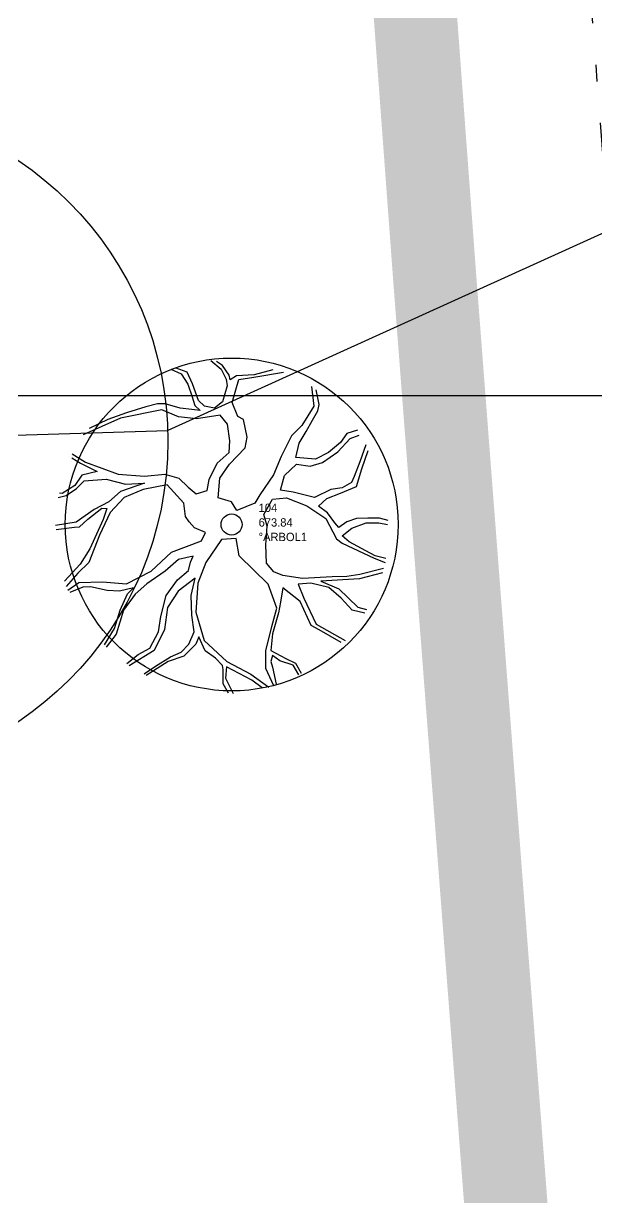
# Model space of a CAD drawing. Extents: x 352140 to 354978, y 6304672 to 6307963.
# Drawn here: x 352304.93 to 352308.37, y 6305395.18 to 6305402.24 of the extents above; entities that cross this region are included whole.
import ezdxf
from ezdxf import colors
from ezdxf.entities.mleader import LeaderData, LeaderLine
from ezdxf.math import Vec2, Vec3

# ---------------------------------------------------------------- set-up
doc = ezdxf.new("R2010")
doc.units = 0
for name, pattern in [('DASHDOT', [1, 0.5, -0.25, 0, -0.25]), ('DASHED', [19.049999999999997, 12.7, -6.35]), ('JPG_DASHDOT', [1, 0.5, -0.25, 0, -0.25])]:
    doc.linetypes.add(name, pattern=pattern)
doc.layers.get('0').update_dxf_attribs({"linetype": 'CONTINUOUS'})
for name, color, linetype in [('00_All ext_Txt', 4, 'CONTINUOUS'), ('01_Dem Ext_Vereda HC', 1, 'CONTINUOUS'), ('03_S2_Pav ext_Borde vereda', 7, 'CONTINUOUS'), ('05_All ext_Txt', 4, 'CONTINUOUS'), ('1-ARBOLES DIAM COPA', 252, 'ZIGZAG'), ('1-coordenadas', 8, 'CONTINUOUS'), ('2-ACHURADO PAVIMENTO HORMIGON 3', 8, 'CONTINUOUS'), ('TOP-URB-SOLERAS', 2, 'JPG_DASHDOT'), ('V-NODE-TEXT', 1, 'CONTINUOUS'), ('Z-ARBOL1', 253, 'CONTINUOUS')]:
    doc.layers.add(name, color=color, linetype=linetype)
doc.layers.add('0_ASD_LINEA OFICIAL', color=253, linetype='DASHDOT', lineweight=20)
doc.styles.add('ROMANS', font='romans.shx', dxfattribs={"width": 0.75})
doc.linetypes.add('ZIGZAG', pattern='A,0.0001,-0.2,[131,ltypeshp.shx,S=0.2,R=0,X=-0.2,Y=0],-0.4,[131,ltypeshp.shx,S=0.2,R=180,X=0.2,Y=0],-0.2', length=0.8001)
doc.dimstyles.new('acio', dxfattribs={"dimscale": 0, "dimtxt": 2, "dimasz": 2, "dimexe": 1, "dimexo": 1, "dimtad": 1, "dimrnd": 0.05, "dimzin": 1, "dimtxsty": 'ROMANS', "dimcen": 2.5, "dimclrt": 2, "dimaunit": 2, "dimazin": 0, "dimtfac": 1, "dimtmove": 0, "dimatfit": 3, "dimfxl": 1, "dimfxlon": 1, "dimarcsym": 0})

# ---------------------------------------------------------------- blocks, each defined once
blk = doc.blocks.new('COORDENADAS')
at = {"layer": '1-coordenadas'}
blk.add_line((20, -800.625), (1420, -800.625), dxfattribs=at)
blk = doc.blocks.new('ARBOL1')
at = {"layer": 'Z-ARBOL1', "color": 9, "linetype": 'Continuous', "true_color": 0xbdbdbd}
for p, q in [((-0.5964190996687648, 1.528715927619487), (-0.4952121546230046, 1.483685524412522)), ((-0.4374398663685497, 1.498389017116324), (-0.5465438427318077, 1.538318192469887)), ((-0.2027743493877097, 1.613728892523795), (-0.1019498493915307, 1.530397181841636)), ((-0.08817653113965207, 1.566285348054862), (-0.1497336597631147, 1.603610839787962)), ((-0.1019498493915307, 1.530397181841636), (-0.05218757350394299, 1.431223269808015)), ((-0.0240280218231419, 1.470692173088992), (-0.08817653113965207, 1.566285348054862)), ((0.4045837176468012, 1.523451986559621), (0.2237465429498116, 1.474733635038092)), ((-0.4952121546230046, 1.483685524412522), (-0.4322310961956646, 1.381989994458763)), ((-0.3835167975921649, 1.385488665825733), (-0.4374398663685497, 1.498389017116324)), ((-0.05218757350394299, 1.431223269808015), (-0.0440795883669125, 1.365578180318607)), ((-0.01251824077462516, 1.423655939847322), (-0.0240280218231419, 1.470692173088992)), ((0.04996875683264079, 1.46303953097663), (-0.01251824077462516, 1.423655939847322)), ((0.006989790614170488, 1.202197820786296), (0.07052087672627749, 1.427073164563581)), ((0.2237465429498116, 1.474733635038092), (0.04996875683264079, 1.46303953097663)), ((0.07052087672627749, 1.427073164563581), (0.2190110787937556, 1.449909462593496)), ((0.2190110787937556, 1.449909462593496), (0.5124706764386247, 1.498501102393448)), ((-0.4322310961956646, 1.381989994458763), (-0.3871776563537423, 1.258131499448837)), ((-0.325769855832732, 1.220834493124812), (-0.3835167975921649, 1.385488665825733)), ((-0.0440795883669125, 1.365578180318607), (-0.0880843885579452, 1.207542769541078)), ((0.786012397626564, 1.358940222696447), (0.8097401101595096, 1.164329099515498)), ((0.860805580545275, 1.180170681816435), (0.8337155069589244, 1.32632662774995)), ((-0.8452884890311907, 1.1596919510514), (-1.035160890819498, 1.099905740260056)), ((-0.7299030181238777, 1.18898798320447), (-0.8452884890311907, 1.1596919510514)), ((-0.6545985800607923, 1.187414314271791), (-0.7299030181238777, 1.18898798320447)), ((-0.5046578201045122, 1.14602016354911), (-0.6545985800607923, 1.187414314271791)), ((-0.3871776563537423, 1.258131499448837), (-0.3628250452848079, 1.170271102711467)), ((-0.3628250452848079, 1.170271102711467), (-0.3103291525899294, 1.121741408691832)), ((-0.2677541123907758, 1.164926773006982), (-0.325769855832732, 1.220834493124812)), ((-0.1683567884756485, 1.145965719595551), (-0.2677541123907758, 1.164926773006982)), ((-0.0880843885579452, 1.207542769541078), (-0.1683567884756485, 1.145965719595551)), ((0.06288158612278494, 1.063339073350562), (0.006989790614170488, 1.202197820786296)), ((0.8097401101595096, 1.164329099515498), (0.691335950732082, 0.9755041958064794)), ((0.8490334903444818, 1.118459223979244), (0.860805580545275, 1.180170681816435)), ((-1.093318870401617, 1.046901559526987), (-1.460500831167337, 0.8819155233213678)), ((-1.035160890819498, 1.099905740260056), (-1.219542697000634, 1.032605779799724)), ((-0.6863060094533466, 1.129364421102309), (-1.093318870401617, 1.046901559526987)), ((-0.5211647551886927, 1.059487779717983), (-0.6863060094533466, 1.129364421102309)), ((-0.3466032017531688, 1.038976438785994), (-0.5211647551886927, 1.059487779717983)), ((-0.3909878432432379, 1.130802818480788), (-0.5046578201045122, 1.14602016354911)), ((-0.3103291525899294, 1.121741408691832), (-0.3909878432432379, 1.130802818480788)), ((-0.1128447911714829, 1.07774419379416), (-0.3466032017531688, 1.038976438785994)), ((-0.04081876684495001, 0.987114665168292), (-0.1128447911714829, 1.07774419379416)), ((0.1189481191149753, 1.033527331287132), (0.06288158612278494, 1.063339073350562)), ((0.7970115229386465, 1.02576896934761), (0.8490334903444818, 1.118459223979244)), ((-1.219542697000634, 1.032605779799724), (-1.400931161157587, 0.9454770254901632)), ((-0.01741940654301288, 0.8224049770506099), (-0.04081876684495001, 0.987114665168292)), ((0.1545513854480305, 0.8601645650110186), (0.1189481191149753, 1.033527331287132)), ((0.691335950732082, 0.9755041958064794), (0.5894387263642784, 0.8732116763246722)), ((0.7348161326431182, 0.9160442244260594), (0.7970115229386465, 1.02576896934761)), ((1.238323856289298, 0.9287927184718683), (1.136196161819498, 0.8971089348196983)), ((-0.02526057452496389, 0.7086366676260241), (-0.01741940654301288, 0.8224049770506099)), ((0.1344998189042599, 0.7550505722406342), (0.1545513854480305, 0.8601645650110186)), ((0.5894387263642784, 0.8732116763246722), (0.4885894792810177, 0.6682465734425023)), ((0.6648633003251234, 0.8011916233924694), (0.7348161326431182, 0.9160442244260594)), ((1.046736559862438, 0.7155539826956101), (1.167758108819726, 0.8462475461885788)), ((1.136196161819498, 0.8971089348196983), (1.0709716818792, 0.8070784986716717)), ((1.167758108819726, 0.8462475461885788), (1.256517692646412, 0.8804814335658193)), ((-1.568114421915197, 0.694383144006224), (-1.436820884248391, 0.6128561385673947)), ((-0.1415505248514819, 0.6027646491770611), (-0.02526057452496389, 0.7086366676260241)), ((-0.02003228804551327, 0.5923752268777207), (0.1344998189042599, 0.7550505722406342)), ((0.631207259914845, 0.6602985605131835), (0.6648633003251234, 0.8011916233924694)), ((0.9558556749470881, 0.7073075967141449), (0.8267196483475345, 0.6422603612068087)), ((0.896128283168764, 0.6097621724009059), (1.046736559862438, 0.7155539826956101)), ((1.0709716818792, 0.8070784986716717), (0.9558556749470881, 0.7073075967141449)), ((1.320692210800189, 0.7850246016168967), (1.26123428299752, 0.6170043074992009)), ((1.282564296951932, 0.5488369810395852), (1.344383135295175, 0.729198328545408)), ((-1.572372164523586, 0.6578304069116712), (-1.486725396275688, 0.6031181497498892)), ((-1.486725396275688, 0.6031181497498892), (-1.32410415817867, 0.5207895017229021)), ((-1.436820884248391, 0.6128561385673947), (-1.116413872527573, 0.493961881636551)), ((-0.2197568246747323, 0.4446458566235378), (-0.1415505248514819, 0.6027646491770611)), ((-0.1146000405597078, 0.4566353315021843), (-0.02003228804551327, 0.5923752268777207)), ((0.4885894792810177, 0.6682465734425023), (0.4134025302946611, 0.4904353296617501)), ((0.5218415738563635, 0.482540896628052), (0.6393217375821223, 0.5946522321319208)), ((0.8267196483475345, 0.6422603612068087), (0.631207259914845, 0.6602985605131835)), ((0.6393217375821223, 0.5946522321319208), (0.7728977985943857, 0.5756375984287843)), ((0.7728977985943857, 0.5756375984287843), (0.896128283168764, 0.6097621724009059)), ((1.26123428299752, 0.6170043074992009), (1.206481945037467, 0.4736692154081084)), ((-1.474949397529599, 0.4856076657538324), (-1.542551058065328, 0.3830979760502942)), ((-1.32410415817867, 0.5207895017229021), (-1.474949397529599, 0.4856076657538324)), ((-1.116413872527573, 0.493961881636551), (-0.8588158285956524, 0.4768716309220054)), ((-0.8588158285956524, 0.4768716309220054), (-0.6562434323350317, 0.4958609255263582)), ((-0.6562434323350317, 0.4958609255263582), (-0.5195247011956781, 0.4569890121697426)), ((0.4134025302946611, 0.4904353296617501), (0.2794251702680413, 0.2917897523846023)), ((0.480194437953287, 0.3368471582884922), (0.5218415738563635, 0.482540896628052)), ((1.206481945037467, 0.4736692154081084), (1.181454705428223, 0.4143416439649172)), ((1.228483384323681, 0.3734659081324025), (1.282564296951932, 0.5488369810395852)), ((-1.542551058065328, 0.3830979760502942), (-1.667350954835911, 0.3044321584980025)), ((-1.629886712088592, 0.2844940508482523), (-1.527353809985016, 0.3546161040430889)), ((-1.527353809985016, 0.3546161040430889), (-1.45126171926222, 0.4297820117324136)), ((-1.45126171926222, 0.4297820117324136), (-1.235317966081311, 0.4462205839577109)), ((-1.235317966081311, 0.4462205839577109), (-1.0455552990652, 0.3972299980232492)), ((-0.8585561033787599, 0.4063986190594733), (-1.094006626198734, 0.3232576953480475)), ((-1.0455552990652, 0.3972299980232492), (-0.8585561033787599, 0.4063986190594733)), ((-0.6352861246223256, 0.3893904344411112), (-0.8703542023927184, 0.3445508182048798)), ((-0.4704305613181532, 0.2106258930639342), (-0.6352861246223256, 0.3893904344411112)), ((-0.5195247011956781, 0.4569890121697426), (-0.4263997522893987, 0.3687976468586385)), ((-0.4263997522893987, 0.3687976468586385), (-0.3498168470005112, 0.3028850529110514)), ((-0.240973215077247, 0.3334256429691322), (-0.2197568246747323, 0.4446458566235378)), ((-0.131249211784052, 0.261191046424301), (-0.1146000405597078, 0.4566353315021843)), ((1.089001781286697, 0.3615578799042396), (0.9759999835050621, 0.3447398632065415)), ((1.071713086641012, 0.3072238287190885), (1.228483384323681, 0.3734659081324025)), ((1.181454705428223, 0.4143416439649172), (1.089001781286697, 0.3615578799042396)), ((-1.708592946038607, 0.2674588639288231), (-1.629886712088592, 0.2844940508482523)), ((-1.667350954835911, 0.3044321584980025), (-1.69380150500092, 0.3094778705387853)), ((-1.094006626198734, 0.3232576953480475), (-1.209125879383464, 0.2234874128364481)), ((-1.057090426608738, 0.2649085658601962), (-1.194852627004821, 0.1182919734158077)), ((-0.8703542023927184, 0.3445508182048798), (-1.057090426608738, 0.2649085658601962)), ((-0.3498168470005112, 0.3028850529110514), (-0.240973215077247, 0.3334256429691322)), ((-0.001217782230924058, 0.2235948037821345), (-0.131249211784052, 0.261191046424301)), ((0.2794251702680413, 0.2917897523846023), (0.2299264652829152, 0.2115508849499292)), ((0.3181938692882795, 0.0987066685222544), (0.4017284128885876, 0.2492013775977284)), ((0.4017284128885876, 0.2492013775977284), (0.5413463589675303, 0.2610833966173232)), ((0.6072097628975826, 0.3189427474280819), (0.480194437953287, 0.3368471582884922)), ((0.5413463589675303, 0.2610833966173232), (0.7394501280678014, 0.1847775148694382)), ((0.8168752677870543, 0.2661554923047333), (0.6072097628975826, 0.3189427474280819)), ((0.9759999835050621, 0.3447398632065415), (0.8168752677870543, 0.2661554923047333)), ((0.8556238510673211, 0.1818739754846774), (0.938393504593023, 0.255766070005393)), ((0.938393504593023, 0.255766070005393), (1.071713086641012, 0.3072238287190885)), ((-1.353835106582665, 0.1486195033648983), (-1.529086939315221, 0.0218079212122575)), ((-1.41370208765602, 0.0511007069144398), (-1.276322332309974, 0.1594159922794915)), ((-1.209125879383464, 0.2234874128364481), (-1.353835106582665, 0.1486195033648983)), ((-1.194852627004821, 0.1182919734158077), (-1.299392587372949, -0.1052268720463871)), ((-1.276322332309974, 0.1594159922794915), (-1.228798247130271, 0.1566753465915554)), ((-1.228798247130271, 0.1566753465915554), (-1.263239293354673, 0.04798123540831511)), ((-0.4541847167056403, 0.0794746841070264), (-0.4704305613181532, 0.2106258930639342)), ((0.0508924191613005, 0.1367644221288629), (-0.001217782230924058, 0.2235948037821345)), ((0.2299264652829152, 0.2115508849499292), (0.0508924191613005, 0.1367644221288629)), ((0.7394501280678014, 0.1847775148694382), (0.9282823068774633, 0.05907460001753861)), ((0.9456035028415499, 0.1135437553282372), (0.8556238510673211, 0.1818739754846774)), ((-1.529086939315221, 0.0218079212122575), (-1.734021484662662, -0.00952891928614008)), ((-1.49633477886664, -0.02281414996832609), (-1.41370208765602, 0.0511007069144398)), ((-1.263239293354673, 0.04798123540831511), (-1.393820750592567, -0.2409933952847041)), ((-0.4160815499444652, 0.02736549112023567), (-0.4541847167056403, 0.0794746841070264)), ((-0.365940075259914, -0.03350649438789333), (-0.4160815499444652, 0.02736549112023567)), ((0.3510434030495162, -0.01649874872532564), (0.3181938692882795, 0.0987066685222544)), ((0.9282823068774633, 0.05907460001753861), (1.03434158588334, -0.1405197903047792)), ((1.016293231919008, 0.01670277640232598), (0.9456035028415499, 0.1135437553282372)), ((1.055583365850907, -0.02916648008385891), (1.016293231919008, 0.01670277640232598)), ((1.134814880423164, 0.02614276700182927), (1.055583365850907, -0.02916648008385891)), ((1.230287774674252, 0.05923732628571088), (1.134814880423164, 0.02614276700182927)), ((1.184949862577014, -0.03472798001030242), (1.324950253705993, 0.01545534648471403)), ((1.340935154420549, 0.06371305149514228), (1.230287774674252, 0.05923732628571088)), ((1.324950253705993, 0.01545534648471403), (1.448852163613083, 0.01754393924488795)), ((1.457105631167451, 0.06081013116045142), (1.340935154420549, 0.06371305149514228)), ((1.448852163613083, 0.01754393924488795), (1.535024212457756, 0.001105741853734798)), ((1.542087466563771, 0.0381326163187623), (1.457105631167451, 0.06081013116045142)), ((-1.727859463698223, -0.04907865016730284), (-1.545043823460674, -0.02632055273284095)), ((-1.545043823460674, -0.02632055273284095), (-1.49633477886664, -0.02281414996832609)), ((-1.299392587372949, -0.1052268720463871), (-1.405355258863892, -0.373311581392727)), ((-0.2580263123209079, -0.07967498758807778), (-0.365940075259914, -0.03350649438789333)), ((-0.2944425778086952, -0.1624094637343205), (-0.2580263123209079, -0.07967498758807778)), ((0.3367486498855214, -0.1996007423149422), (0.3510434030495162, -0.01649874872532564)), ((1.087790729370226, -0.1122001925482436), (1.184949862577014, -0.03472798001030242)), ((1.159025255351935, -0.1706295305862113), (1.087790729370226, -0.1122001925482436)), ((-0.590022433922968, -0.2725923057412274), (-0.2944425778086952, -0.1624094637343205)), ((-0.09959249519761215, -0.1484167858259298), (-0.252670178732842, -0.375319952936934)), ((0.04657053616847406, -0.1377799437614158), (-0.09959249519761215, -0.1484167858259298)), ((0.07548974716792145, -0.3098676579770654), (0.04657053616847406, -0.1377799437614158)), ((0.3434041124464784, -0.3802328403339743), (0.3367486498855214, -0.1996007423149422)), ((1.03434158588334, -0.1405197903047792), (1.088053700840192, -0.1826738238567032)), ((1.088053700840192, -0.1826738238567032), (1.402733134456412, -0.3323867510073342)), ((1.320621878182465, -0.2590877809095673), (1.159025255351935, -0.1706295305862113)), ((-1.393820750592567, -0.2409933952847041), (-1.490743540415224, -0.3890788285993949)), ((-0.790272870422541, -0.4585989822166994), (-0.590022433922968, -0.2725923057412274)), ((-0.521139079698969, -0.343364554317759), (-0.653028858685957, -0.4591968358029135)), ((-0.3781453465462619, -0.3130100216717437), (-0.521139079698969, -0.343364554317759)), ((-0.4031628473721867, -0.3723394514527172), (-0.3781453465462619, -0.3130100216717437)), ((0.3587214765839235, -0.5881034901599378), (0.07548974716792145, -0.3098676579770654)), ((1.413977317030458, -0.3089454874395869), (1.320621878182465, -0.2590877809095673)), ((1.402733134456412, -0.3323867510073342), (1.51130552674158, -0.3726687144721836)), ((1.518874356112974, -0.3354253949132726), (1.413977317030458, -0.3089454874395869)), ((-1.490743540415224, -0.3890788285993949), (-1.646439851951527, -0.5578571483958967)), ((-1.405355258863892, -0.373311581392727), (-1.515098116146874, -0.480435888748616)), ((-1.033973614519255, -0.5850067168939859), (-0.790272870422541, -0.4585989822166994)), ((-0.653028858685957, -0.4591968358029135), (-0.8347965216148623, -0.5846275170333683)), ((-0.5324151012987386, -0.5461622447940044), (-0.4250207887685065, -0.4513847138732672)), ((-0.4250207887685065, -0.4513847138732672), (-0.4031628473721867, -0.3723394514527172)), ((-0.252670178732842, -0.375319952936934), (-0.3325919726266875, -0.577952122711622)), ((0.4166177231918482, -0.4646191856124915), (0.3434041124464784, -0.3802328403339743)), ((1.496775216078277, -0.4343418505741283), (1.262587880207775, -0.4914781128522918)), ((-1.515098116146874, -0.480435888748616), (-1.628257419163219, -0.6099848436192588)), ((-1.613320458823182, -0.6478911927667923), (-1.505011665493839, -0.5720412327209488)), ((-1.505011665493839, -0.5720412327209488), (-1.27049487718341, -0.5656120192725211)), ((-1.27049487718341, -0.5656120192725211), (-1.033973614519255, -0.5850067168939859)), ((-0.6437527603675335, -0.6979608930880659), (-0.5324151012987386, -0.5461622447940044)), ((-0.3573315135190569, -0.5283989065094374), (-0.525872662832171, -0.6563459512544796)), ((-0.3970282004752335, -0.700182130397252), (-0.3573315135190569, -0.5283989065094374)), ((0.5057863603387887, -0.5008867966942034), (0.4166177231918482, -0.4646191856124915)), ((0.6989495847215039, -0.53127501849076), (0.5057863603387887, -0.5008867966942034)), ((0.9900529326610013, -0.516375756333673), (0.6989495847215039, -0.53127501849076)), ((1.260872386161736, -0.5359914900734566), (0.8790029723095358, -0.5592936165862739)), ((0.8790029723095358, -0.5592936165862739), (1.057366255391571, -0.631692494941035)), ((1.135024512082055, -0.5119847242253854), (0.9900529326610013, -0.516375756333673)), ((1.262587880207775, -0.4914781128522918), (1.135024512082055, -0.5119847242253854)), ((1.485076099402704, -0.4762879648246781), (1.260872386161736, -0.5359914900734566)), ((-1.465747540399207, -0.6180468318284511), (-1.592522037185063, -0.6707497682887151)), ((-1.389395724459519, -0.613353936397516), (-1.465747540399207, -0.6180468318284511)), ((-1.22506223856908, -0.6511685881530411), (-1.389395724459519, -0.613353936397516)), ((-1.102214199044283, -0.6553453212604836), (-1.22506223856908, -0.6511685881530411)), ((-0.9659012749471003, -0.6237163563957893), (-1.102214199044283, -0.6553453212604836)), ((-1.096715829291497, -0.8420783857582137), (-1.02522345911575, -0.682823511166589)), ((-0.9499157747995923, -0.6843977995449677), (-1.062421503980204, -0.8423020488814927)), ((-1.02522345911575, -0.682823511166589), (-0.9659012749471003, -0.6237163563957893)), ((-0.8347965216148623, -0.5846275170333683), (-0.9499157747995923, -0.6843977995449677)), ((-0.525872662832171, -0.6563459512544796), (-0.6318371722763914, -0.8154980049469032)), ((-0.3325919726266875, -0.577952122711622), (-0.3525240423359719, -0.8624581401468276)), ((0.4444934649350216, -0.8221954064210877), (0.3587214765839235, -0.5881034901599378)), ((0.5032890868910727, -0.622144235088399), (0.4827148667550318, -0.7655361535259999)), ((0.6764019832758095, -0.7576399575452797), (0.5032890868910727, -0.622144235088399)), ((0.7792232033448272, -0.5786338698585496), (0.6541609543273808, -0.5868228100473516)), ((0.6541609543273808, -0.5868228100473516), (0.7099385501060169, -0.7255218326579325)), ((0.9567787180521918, -0.6189707585842825), (0.7792232033448272, -0.5786338698585496)), ((1.080534526293832, -0.7257966936799676), (0.9567787180521918, -0.6189707585842825)), ((1.057366255391571, -0.631692494941035), (1.242131149124361, -0.8142549440030962)), ((-0.6970519134338247, -0.905530298640997), (-0.6437527603675335, -0.6979608930880659)), ((-0.3927219019401491, -0.8931642509064659), (-0.3970282004752335, -0.700182130397252)), ((0.4827148667550318, -0.7655361535259999), (0.4626899282970953, -0.8705105568283216)), ((0.7820820635097334, -0.9955362739972315), (0.6764019832758095, -0.7576399575452797)), ((0.7099385501060169, -0.7255218326579325), (0.8331442876178698, -0.979694072645998)), ((1.188685251890092, -0.8425751608097016), (1.080534526293832, -0.7257966936799676)), ((-1.152020695232295, -1.0238303731428), (-1.096715829291497, -0.8420783857582137)), ((-1.062421503980204, -0.8423020488814927), (-1.134841116135249, -1.07826987223234)), ((-0.7186728921979011, -1.055185535387182), (-0.6970519134338247, -0.905530298640997)), ((-0.6318371722763914, -0.8154980049469032), (-0.6598792348800089, -1.034351820941083)), ((-0.3691524587325148, -1.057758351205848), (-0.3927219019401491, -0.8931642509064659)), ((-0.3525240423359719, -0.8624581401468276), (-0.2683220854787578, -1.141094546439035)), ((0.3958759005809043, -1.005223064916208), (0.4444934649350216, -0.8221954064210877)), ((0.4626899282970953, -0.8705105568283216), (0.4026774648068567, -1.076940635079609)), ((1.313370159879469, -0.8726784085854433), (1.188685251890092, -0.8425751608097016)), ((1.242131149124361, -0.8142549440030962), (1.327116850045968, -0.8369298318400524)), ((-1.251156456001809, -1.184274987247818), (-1.152020695232295, -1.0238303731428)), ((-0.6598792348800089, -1.034351820941083), (-0.7607246164379831, -1.23931429721415)), ((0.336678317267797, -1.243713124841406), (0.3958759005809043, -1.005223064916208)), ((0.8633985751862383, -1.03663443406117), (0.7820820635097334, -0.9955362739972315)), ((0.8331442876178698, -0.979694072645998), (1.117685704038195, -1.142915648990311)), ((1.079846747267766, -1.161273594806062), (0.8633985751862383, -1.03663443406117)), ((-1.134841116135249, -1.07826987223234), (-1.234911830069905, -1.206490294495552)), ((-0.8047339444965473, -1.218131012213462), (-0.7186728921979011, -1.055185535387182)), ((-0.4191933336419424, -1.17641272542528), (-0.3691524587325148, -1.057758351205848)), ((-0.3231990242943539, -1.10504673337573), (-0.3507228982634842, -1.176686102943449)), ((-0.2607393809389578, -1.245013695699072), (-0.3231990242943539, -1.10504673337573)), ((-0.2683220854787578, -1.141094546439035), (-0.04743249050079612, -1.349805934401274)), ((0.4026774648068567, -1.076940635079609), (0.3853855040679264, -1.240216461033469)), ((-0.7607246164379831, -1.23931429721415), (-1.009167317196443, -1.390544965840036)), ((-0.9193019082217688, -1.279490891937257), (-0.8047339444965473, -1.218131012213462)), ((-0.6009583695658876, -1.301847271760835), (-0.4964496289758245, -1.257681607152335)), ((-0.4964496289758245, -1.257681607152335), (-0.4191933336419424, -1.17641272542528)), ((-0.3507228982634842, -1.176686102943449), (-0.4693562892962291, -1.294895778316913)), ((-0.1575533511290814, -1.316001107334159), (-0.2607393809389578, -1.245013695699072)), ((0.3378399379434995, -1.416830853745296), (0.336678317267797, -1.243713124841406)), ((0.3853855040679264, -1.240216461033469), (0.5348048489277062, -1.319882044522046)), ((-1.032066743371161, -1.366918882960363), (-0.9193019082217688, -1.279490891937257)), ((-0.6237727881916726, -1.348798811901361), (-0.842219688053774, -1.486490337969826)), ((-0.7492122282246783, -1.395296790171415), (-0.6009583695658876, -1.301847271760835)), ((-0.4693562892962291, -1.294895778316913), (-0.6237727881916726, -1.348798811901361)), ((-0.08881932500798939, -1.386744869709901), (-0.1575533511290814, -1.316001107334159)), ((-0.08251446847134503, -1.426321847899771), (-0.08881932500798939, -1.386744869709901)), ((-0.04743249050079612, -1.349805934401274), (0.1901081136297762, -1.472005693335177)), ((0.4035832059512359, -1.288525119330643), (0.3851238141883186, -1.348960906057528)), ((0.3851238141883186, -1.348960906057528), (0.4022773844726544, -1.403536748164242)), ((0.4760111916343703, -1.340715758968145), (0.4035832059512359, -1.288525119330643)), ((0.6048524077386901, -1.38455131866499), (0.4760111916343703, -1.340715758968145)), ((0.5348048489277062, -1.319882044522046), (0.6294699549644065, -1.363667889824228)), ((0.6623428705584047, -1.478733098949306), (0.6048524077386901, -1.38455131866499)), ((0.6294699549644065, -1.363667889824228), (0.6857740698615089, -1.46408636015849)), ((-0.8596031290317114, -1.470244908193081), (-0.7492122282246783, -1.395296790171415)), ((-0.08201515361724887, -1.567408699984753), (-0.08251446847134503, -1.426321847899771)), ((-0.05016548805997445, -1.400446906359775), (-0.05818199295754312, -1.514323072601201)), ((0.1994095584436764, -1.531412084819749), (-0.05016548805997445, -1.400446906359775)), ((0.1901081136297762, -1.472005693335177), (0.3678979854621502, -1.602613569842561)), ((0.4161003146291478, -1.587689324817575), (0.3378399379434995, -1.416830853745296)), ((0.4022773844726544, -1.403536748164242), (0.4389274094091888, -1.570636195735915)), ((-0.03106591055848185, -1.660342675517313), (-0.08201515361724887, -1.567408699984753)), ((-0.05818199295754312, -1.514323072601201), (0.01645554761626045, -1.663079456100149)), ((0.3012814363160032, -1.608477230742665), (0.1994095584436764, -1.531412084819749))]:
    blk.add_line(p, q, dxfattribs=at)
at = {"layer": 'Z-ARBOL1', "color": 9, "true_color": 0xbdbdbd}
blk.add_circle((0, 0), 0.1039399677146149, dxfattribs=at)
blk = doc.blocks.new('*U817', base_point=(352306.179, 6305399.225))
at = {"layer": 'Z-ARBOL1', "linetype": 'ByBlock', "lineweight": -2, "xscale": 0.6103500074515726, "yscale": 0.6103500074515726, "zscale": 0.6103500074515726}
blk.add_blockref('ARBOL1', (352306.179, 6305399.225), dxfattribs=at)
at = {"layer": 'V-NODE-TEXT', "linetype": 'ByBlock', "char_height": 0.05}
for s, insert, attachment_point in [('104', (352306.3415, 6305399.325), 4), ('673.84', (352306.3415, 6305399.2625), 1), ('°ARBOL1', (352306.3415, 6305399.15), 4)]:
    blk.add_mtext(s, dxfattribs=dict(at, insert=insert, attachment_point=attachment_point))
blk = doc.blocks.new('_Dot')
at = {"color": 0, "linetype": 'ByBlock', "lineweight": -2}
blk.add_line((-0.5, 0), (-1, 0), dxfattribs=at)
at = {"color": 0, "linetype": 'ByBlock', "const_width": 0.5}
blk.add_lwpolyline([(-0.25, 0, 1), (0.25, 0, 1)], format="xyb", close=True, dxfattribs=at)
blk = doc.blocks.new('A$C27410629')
at = {"layer": '0_ASD_LINEA OFICIAL', "ltscale": 8, "const_width": 0.5}
blk.add_lwpolyline([(108.2221276874889, 588.5412650801409), (107.3695120473967, 588.3108700874454), (106.3373067426874, 601.540489971927), (104.8399032004672, 620.7324855824099), (103.4370467598928, 638.9969361613603), (100.0072314411082, 685.3691653500409, 7.916786295022778e-05), (97.12729606317225, 721.6370601835806, 0.004750322554390458), (91.9126415367391, 781.0934453131649), (90.32654717257537, 798.241543049282), (85.38492037547985, 850.5229603688331), (80.53236033739813, 904.7807716003717), (78.45888305734843, 929.699225202492), (27.91760419635102, 924.0142686425806), (25.43836274091154, 972.681132629803), (22.6721831044224, 1024.686115636478), (83.11954794381745, 1027.794125205295, -6.479694240441707e-14)], format="xyb", dxfattribs=at)

msp = doc.modelspace()

# ---------------------------------------------------------------- hatches: boundary and pattern name
at = {"layer": '01_Dem Ext_Vereda HC'}
h = msp.add_hatch(dxfattribs=at)
h.set_pattern_fill('ANSI37', color=256, scale=0.1, style=0)
h.set_pattern_definition([(45, (-2097.356183636992, 416.1615817788988), (-0.2245064030267289, 0.2245064030267289), []), (135, (-2097.356183636992, 416.1615817788988), (-0.2245064030267289, -0.2245064030267288), [])])
edge = h.paths.add_edge_path()
edge.add_line((352324.6266672374, 6305354.217633853), (352323.7537669337, 6305365.376902693))
edge.add_line((352323.7537669337, 6305365.376902693), (352321.9593746307, 6305388.288286769))
edge.add_line((352321.9593746307, 6305388.288286769), (352321.0200408547, 6305399.735646904))
edge.add_line((352321.0200408547, 6305399.735646904), (352319.7262012243, 6305417.010371418))
edge.add_line((352319.7262012243, 6305417.010371418), (352318.8092220062, 6305429.361490522))
edge.add_line((352318.8092220062, 6305429.361490522), (352318.5785960642, 6305432.409537219))
edge.add_line((352318.5785960642, 6305432.409537219), (352318.5435880136, 6305432.787140763))
edge.add_line((352318.5435880136, 6305432.787140763), (352317.6023191487, 6305444.364548027))
edge.add_line((352317.6023191487, 6305444.364548027), (352316.9477372395, 6305453.40108229))
edge.add_line((352316.9477372395, 6305453.40108229), (352316.3764754368, 6305460.379033849))
edge.add_line((352316.3764754368, 6305460.379033849), (352316.1927936507, 6305463.171302819))
edge.add_line((352316.1927936507, 6305463.171302819), (352315.8276912471, 6305467.827687815))
edge.add_line((352315.8276912471, 6305467.827687815), (352315.1326527215, 6305476.709845068))
edge.add_line((352315.1326527215, 6305476.709845068), (352314.3995475582, 6305486.469717496))
edge.add_line((352314.3995475582, 6305486.469717496), (352313.7052213575, 6305495.144837329))
edge.add_line((352313.7052213575, 6305495.144837329), (352312.7520130329, 6305507.985593495))
edge.add_line((352312.7520130329, 6305507.985593495), (352311.9228655641, 6305518.751117889))
edge.add_line((352311.9228655641, 6305518.751117889), (352311.3465869891, 6305530.828792168))
edge.add_line((352311.3465869891, 6305530.828792168), (352311.4195467787, 6305536.178308116))
edge.add_line((352311.4195467787, 6305536.178308116), (352311.048468859, 6305538.191454701))
edge.add_line((352311.048468859, 6305538.191454701), (352311.427776185, 6305540.600735082))
edge.add_line((352311.427776185, 6305540.600735082), (352312.8705591141, 6305541.960995138))
edge.add_line((352312.8705591141, 6305541.960995138), (352312.31949269, 6305548.006508416))
edge.add_line((352312.31949269, 6305548.006508416), (352310.4906650469, 6305552.125069628))
edge.add_line((352310.4906650469, 6305552.125069628), (352309.8570706255, 6305554.800468497))
edge.add_line((352309.8570706255, 6305554.800468497), (352308.8419464871, 6305562.042501912))
edge.add_line((352308.8419464871, 6305562.042501912), (352307.8405396196, 6305562.780497363))
edge.add_line((352307.8405396196, 6305562.780497363), (352306.9353777597, 6305569.137672993))
edge.add_line((352306.9353777597, 6305569.137672993), (352305.3234242427, 6305578.158408377))
edge.add_line((352305.3234242427, 6305578.158408377), (352304.3546765021, 6305583.786501821))
edge.add_line((352304.3546765021, 6305583.786501821), (352303.2696380663, 6305583.729725129))
edge.add_line((352303.2696380663, 6305583.729725129), (352303.3009971211, 6305583.500198203))
edge.add_line((352303.3009971211, 6305583.500198203), (352304.5512827569, 6305576.329439399))
edge.add_line((352304.5512827569, 6305576.329439399), (352306.0125797477, 6305568.087194613))
edge.add_line((352306.0125797477, 6305568.087194613), (352306.8646864785, 6305561.915884937))
edge.add_line((352306.8646864785, 6305561.915884937), (352307.715091197, 6305555.322549073))
edge.add_line((352307.715091197, 6305555.322549073), (352308.8328763297, 6305550.640208163))
edge.add_line((352308.8328763297, 6305550.640208163), (352310.8845499516, 6305546.636122581))
edge.add_line((352310.8845499516, 6305546.636122581), (352311.4118078087, 6305543.877401835))
edge.add_line((352311.4118078087, 6305543.877401835), (352310.0298559864, 6305538.727697945))
edge.add_line((352310.0298559864, 6305538.727697945), (352309.4795361236, 6305534.303879227))
edge.add_line((352309.4795361236, 6305534.303879227), (352309.4116323916, 6305528.202188144))
edge.add_line((352309.4116323916, 6305528.202188144), (352309.9602134333, 6305517.592138763))
edge.add_line((352309.9602134333, 6305517.592138763), (352310.7317896371, 6305507.798651174))
edge.add_line((352310.7317896371, 6305507.798651174), (352311.5892006893, 6305496.734640315))
edge.add_line((352311.5892006893, 6305496.734640315), (352312.4097474329, 6305486.120271561))
edge.add_line((352312.4097474329, 6305486.120271561), (352313.1743920251, 6305476.77195018))
edge.add_line((352313.1743920251, 6305476.77195018), (352313.9709888658, 6305466.097954232))
edge.add_line((352313.9709888658, 6305466.097954232), (352314.6863197582, 6305456.478381753))
edge.add_line((352314.6863197582, 6305456.478381753), (352315.5798657753, 6305445.044750461))
edge.add_line((352315.5798657753, 6305445.044750461), (352316.3973005981, 6305434.297414357))
edge.add_line((352316.3973005981, 6305434.297414357), (352317.1973757394, 6305423.905398732))
edge.add_line((352317.1973757394, 6305423.905398732), (352317.9587768157, 6305413.912047522))
edge.add_line((352317.9587768157, 6305413.912047522), (352318.733574962, 6305404.132510526))
edge.add_line((352318.733574962, 6305404.132510526), (352319.3187164374, 6305396.328234362))
edge.add_line((352319.3187164374, 6305396.328234362), (352320.064715064, 6305387.254243672))
edge.add_line((352320.064715064, 6305387.254243672), (352320.856391366, 6305376.522318559))
edge.add_line((352320.856391366, 6305376.522318559), (352321.696, 6305366.337))
edge.add_line((352321.696, 6305366.337), (352322.335, 6305357.95))
edge.add_line((352322.335, 6305357.95), (352322.753, 6305354.269))
edge.add_line((352322.753, 6305354.269), (352323.012, 6305353.793))
edge.add_arc((352326.6047092786, 6305355.063878855), 3.810865128181641, 199.4806371982039, 277.2872156517105)
edge.add_line((352327.0880919304, 6305351.283794962), (352327.1510651556, 6305351.78185584))
edge.add_line((352327.1510651556, 6305351.78185584), (352335.9051114499, 6305354.568673877))
edge.add_line((352335.9051114499, 6305354.568673877), (352346.0273239819, 6305357.940035836))
edge.add_line((352346.0273239819, 6305357.940035836), (352352.723032463, 6305360.445179773))
edge.add_line((352352.723032463, 6305360.445179773), (352352.4089974248, 6305361.283328012))
edge.add_line((352352.4089974248, 6305361.283328012), (352346.3781137528, 6305359.047828827))
edge.add_line((352346.3781137528, 6305359.047828827), (352335.6529403849, 6305355.469693946))
edge.add_line((352335.6529403849, 6305355.469693946), (352326.8674186321, 6305352.672855814))
edge.add_line((352326.8674186321, 6305352.672855814), (352325.6496073931, 6305353.072245081))
edge.add_line((352325.6496073931, 6305353.072245081), (352324.6266672374, 6305354.217633853))
at = {"layer": '2-ACHURADO PAVIMENTO HORMIGON 3'}
h = msp.add_hatch(dxfattribs=at)
h.set_pattern_fill('ANSI31', color=256, scale=0.2)
h.set_pattern_definition([(45, (0, 0), (-0.4490128060534577, 0.4490128060534577), [])])
edge = h.paths.add_edge_path()
edge.add_line((352341.0348473429, 6305348.179309698), (352347.0716448119, 6305350.196699426))
edge.add_line((352347.0716448119, 6305350.196699426), (352352.0018807434, 6305351.935626297))
edge.add_line((352352.0018807434, 6305351.935626297), (352360.5126634788, 6305355.191885228))
edge.add_line((352360.5126634788, 6305355.191885228), (352362.0476627334, 6305355.793055064))
edge.add_arc((352331.3532462552, 6305347.075359683), 31.90839099206973, 15.85537745120892, 28.55959861651169)
edge.add_line((352359.3790338213, 6305362.32988842), (352358.5918719186, 6305362.021248654))
edge.add_line((352358.5918719186, 6305362.021248654), (352346.5305885138, 6305357.502212625))
edge.add_line((352346.5305885138, 6305357.502212625), (352337.5139999997, 6305354.407000001))
edge.add_line((352337.5139999997, 6305354.407000001), (352329.5635772923, 6305351.85204692))
edge.add_line((352329.5635772923, 6305351.85204692), (352329.4771615827, 6305351.821504077))
edge.add_line((352329.4771615827, 6305351.821504077), (352329.9523450693, 6305350.430403907))
edge.add_line((352329.9523450693, 6305350.430403907), (352327.1134039041, 6305349.460654931))
edge.add_line((352327.1134039041, 6305349.460654931), (352326.6484762697, 6305350.821731089))
edge.add_line((352326.6484762697, 6305350.821731089), (352312.7508887121, 6305345.9073937))
edge.add_arc((211152.5794278269, 6660793.690470711), 382451.7230987831, 291.65873842918313, 291.65967784238387, ccw=False)
edge.add_line((352306.9229999997, 6305343.593000001), (352300.0479282673, 6305340.901019136))
edge.add_arc((352331.3532462544, 6305347.075359684), 31.90839098846519, 191.157233502384, 191.9125623439328)
edge.add_arc((352331.3532463114, 6305347.0753597), 31.90839104754458, 191.9125623506066, 203.8174404823586)
edge.add_line((352302.1622763111, 6305334.189992431), (352309.3949999997, 6305337.044000001))
edge.add_line((352309.3949999997, 6305337.044000001), (352316.5780000027, 6305339.886000002))
edge.add_arc((352317.5364766959, 6305337.463502437), 2.605220148732561, 97.7143407686001, 111.58654617610819, ccw=False)
edge.add_line((352317.1867670065, 6305340.045144387), (352327.4085527985, 6305343.677931249))
edge.add_line((352327.4085527985, 6305343.677931249), (352335.4409999997, 6305346.276000001))
edge.add_line((352335.4409999997, 6305346.276000001), (352341.0348473429, 6305348.179309698))
edge = h.paths.add_edge_path()
edge.add_arc((352331.3532462571, 6305347.075359683), 31.90839098976456, 336.6743346874491, 358.2614049948605)
edge.add_line((352363.2469482152, 6305346.107273435), (352363.0887325014, 6305346.044823712))
edge.add_line((352363.0887325014, 6305346.044823712), (352337.0099999997, 6305336.469000001))
edge.add_line((352337.0099999997, 6305336.469000001), (352330.9692227557, 6305334.226451832))
edge.add_line((352330.9692227557, 6305334.226451832), (352314.0539451301, 6305328.004732633))
edge.add_line((352314.0539451301, 6305328.004732633), (352311.6669999997, 6305327.111))
edge.add_line((352311.6669999997, 6305327.111), (352307.733176343, 6305325.6222081))
edge.add_arc((352331.3532462571, 6305347.075359684), 31.90839099141789, 222.2475950990737, 246.4800105776808)
edge.add_line((352318.6195969011, 6305317.817889019), (352334.9091964439, 6305324.257568915))
edge.add_line((352334.9091964439, 6305324.257568915), (352360.6537359535, 6305334.441012881))

# ---------------------------------------------------------------- linework, layer by layer
at = {"layer": '00_All ext_Txt', "extrusion": (-4.619227952759178e-11, 1.507288743015646e-09, 1)}
msp.add_lwpolyline([(352305.7954087599, 6305399.78813865), (352301.7360996181, 6305399.663736838)], dxfattribs=at)
at = {"layer": '00_All ext_Txt'}
msp.add_circle((352303.765752962, 6305399.725936268), 2.03060745366118, dxfattribs=at)
at = {"layer": '1-ARBOLES DIAM COPA'}
msp.add_circle((352306.1796405686, 6305399.2251009), 1, dxfattribs=at)
at = {"layer": 'TOP-URB-SOLERAS'}
msp.add_lwpolyline([(352311.313, 6305364.633), (352310.3891022031, 6305376.020476371), (352309.3647911017, 6305388.792352967), (352308.4347500027, 6305401.139679016), (352307.3712617985, 6305414.845295485), (352306.3020437426, 6305428.504997157), (352305.4168148871, 6305440.021506824), (352304.5225877359, 6305451.601167344), (352303.573423131, 6305464.066811995), (352302.7227094751, 6305475.11171409), (352301.8384186814, 6305486.813232187), (352299.9717740366, 6305510.65388081), (352298.8503198439, 6305525.558568982)], dxfattribs=at)

# ---------------------------------------------------------------- block references
at = {"color": 252, "linetype": 'DASHED'}
msp.add_blockref('COORDENADAS', (352180, 6306200.625), dxfattribs=at)
at = {"layer": '03_S2_Pav ext_Borde vereda', "linetype": 'Continuous'}
msp.add_blockref('A$C27410629', (352203.9623478023, 6304761.713605438), dxfattribs=at)
at = {"layer": 'Z-ARBOL1'}
msp.add_blockref('*U817', (352306.179, 6305399.225), dxfattribs=at)

# ---------------------------------------------------------------- leaders
at = {"layer": '00_All ext_Txt'}
msp.add_leader([(352311.1711780769, 6305402.227487045), (352305.7953834171, 6305399.788919177)], dimstyle='acio', override={"dimscale": 0, "dimgap": 0.625, "dimtad": 0, "dimfxl": 2}, dxfattribs=at)
at = {"layer": '05_All ext_Txt'}
ml = msp.add_multileader_mtext('Standard', dxfattribs=at)
ml.set_content('{\\C256;DESCARGA SUM \\PHDPE DN 300\\PL=3.0m i=1%min}', color=2, style='ROMANS')
ml.set_leader_properties(color=7)
ml.set_arrow_properties(name='DOT')
ml.build(insert=Vec2(0, 0))
ml.multileader.update_dxf_attribs({"text_left_attachment_type": 6, "text_right_attachment_type": 6, "dogleg_length": 1.040329146316736, "arrow_head_size": 0.5})
ctx = ml.context
ctx.base_point, ctx.char_height, ctx.arrow_head_size, ctx.landing_gap_size, ctx.plane_origin, ctx.plane_x_axis, ctx.plane_y_axis = Vec3(352283.1636219432, 6305407.793425184, 1.984363505287861e-07), 1, 0.5, 0.05000000250530529, Vec3(352328.3617598113, 6305401.860607569, 1.210607195266395e-08), Vec3(1, -1.387778780781446e-15, -3.517525297178413e-09), Vec3(1.403991249853975e-15, 1, 4.609055430399856e-09)
ctx.left_attachment, ctx.right_attachment = 6, 6
notes = []
notes.append((ctx, [(1, (1, 1, 0), (352293.982522523, 6305407.793425184, 1.60380594051334e-07), (-1, 1.387778780781445e-15, 3.517525297178411e-09), 1.040329146316736, [(1, [(352312.8691592248, 6305402.535709741, 6.971326976529724e-08)], 0, [])])]))
ctx.mtext.insert, ctx.mtext.text_direction, ctx.mtext.rotation, ctx.mtext.line_spacing_factor, ctx.mtext.line_spacing_style, ctx.mtext.flow_direction, ctx.mtext.extrusion = Vec3(352283.2136219456, 6305408.993425184, 2.037913407715945e-07), Vec3(1, -1.387778780781446e-15, -3.517525297178413e-09), 6.283185307179584, 0.8999999999999998, 2, 5, Vec3(3.517525297178408e-09, -4.609055430399862e-09, 1)
ml = msp.add_multileader_mtext('Standard', dxfattribs=at)
ml.set_content('{\\C256;COLECTOR N°1 \\PHDPE DN 375\\PL=38.2m i=1.5%}', color=2, style='ROMANS')
ml.set_leader_properties(color=7)
ml.set_arrow_properties(name='DOT')
ml.build(insert=Vec2(0, 0))
ml.multileader.update_dxf_attribs({"text_left_attachment_type": 6, "text_right_attachment_type": 6, "dogleg_length": 0.4164050059420628, "arrow_head_size": 0.5})
ctx = ml.context
ctx.base_point, ctx.char_height, ctx.arrow_head_size, ctx.landing_gap_size, ctx.plane_origin, ctx.plane_x_axis, ctx.plane_y_axis = Vec3(352282.7737851986, 6305395.845545258, 9.199021318588045e-08), 1, 0.5, 0.05000000250530529, Vec3(352338.4449052816, 6305388.650429477, -1.369970474883214e-07), Vec3(1, -1.387778780781446e-15, -3.517525297178413e-09), Vec3(1.403991249853975e-15, 1, 4.609055430399856e-09)
ctx.left_attachment, ctx.right_attachment = 6, 6
notes.append((ctx, [(1, (1, 1, 0), (352293.3784000642, 6305395.845545258, 5.468821212925229e-08), (-1, 1.387778780781445e-15, 3.517525297178411e-09), 1.040329146316736, [(1, [(352316.1624350593, 6305389.78279132, -5.339877629467848e-08)], 0, [])])]))
ctx.mtext.insert, ctx.mtext.text_direction, ctx.mtext.rotation, ctx.mtext.width, ctx.mtext.line_spacing_factor, ctx.mtext.line_spacing_style, ctx.mtext.flow_direction, ctx.mtext.extrusion = Vec3(352282.8237852011, 6305397.045545259, 9.734520342868888e-08), Vec3(1, -1.387778780781446e-15, -3.517525297178413e-09), 6.283185307179584, 14.76, 0.8999999999999998, 2, 5, Vec3(3.517525297178408e-09, -4.609055430399862e-09, 1)
for ctx, leaders in notes:
    for number, flags, end, landing, length, lines in leaders:
        leader = LeaderData()
        leader.index, (leader.has_last_leader_line, leader.has_dogleg_vector, leader.attachment_direction) = number, flags
        leader.last_leader_point, leader.dogleg_vector, leader.dogleg_length = Vec3(end), Vec3(landing), length
        for number, points, colour, breaks in lines:
            line = LeaderLine()
            line.index, line.vertices, line.color, line.breaks = number, Vec3.list(points), colors.encode_raw_color(colour), breaks
            leader.lines.append(line)
        ctx.leaders.append(leader)

doc.saveas('drawing.dxf')
